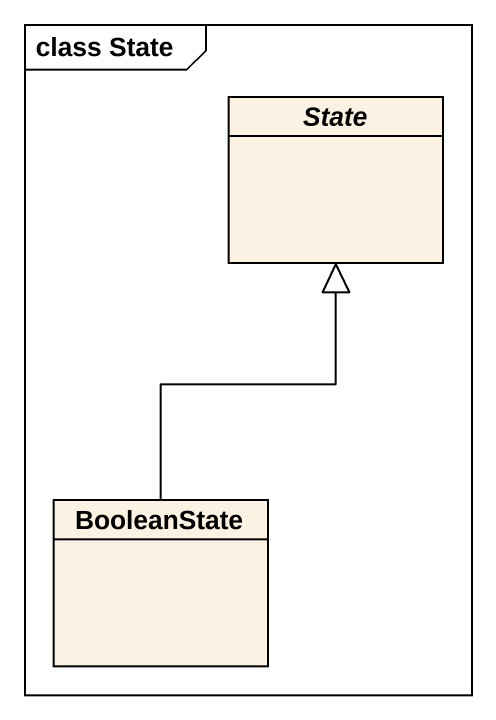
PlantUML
@startuml
mainframe class State
hide circle
hide empty members
abstract class "State" as State_
class BooleanState
BooleanState -up-|> State_
@enduml
